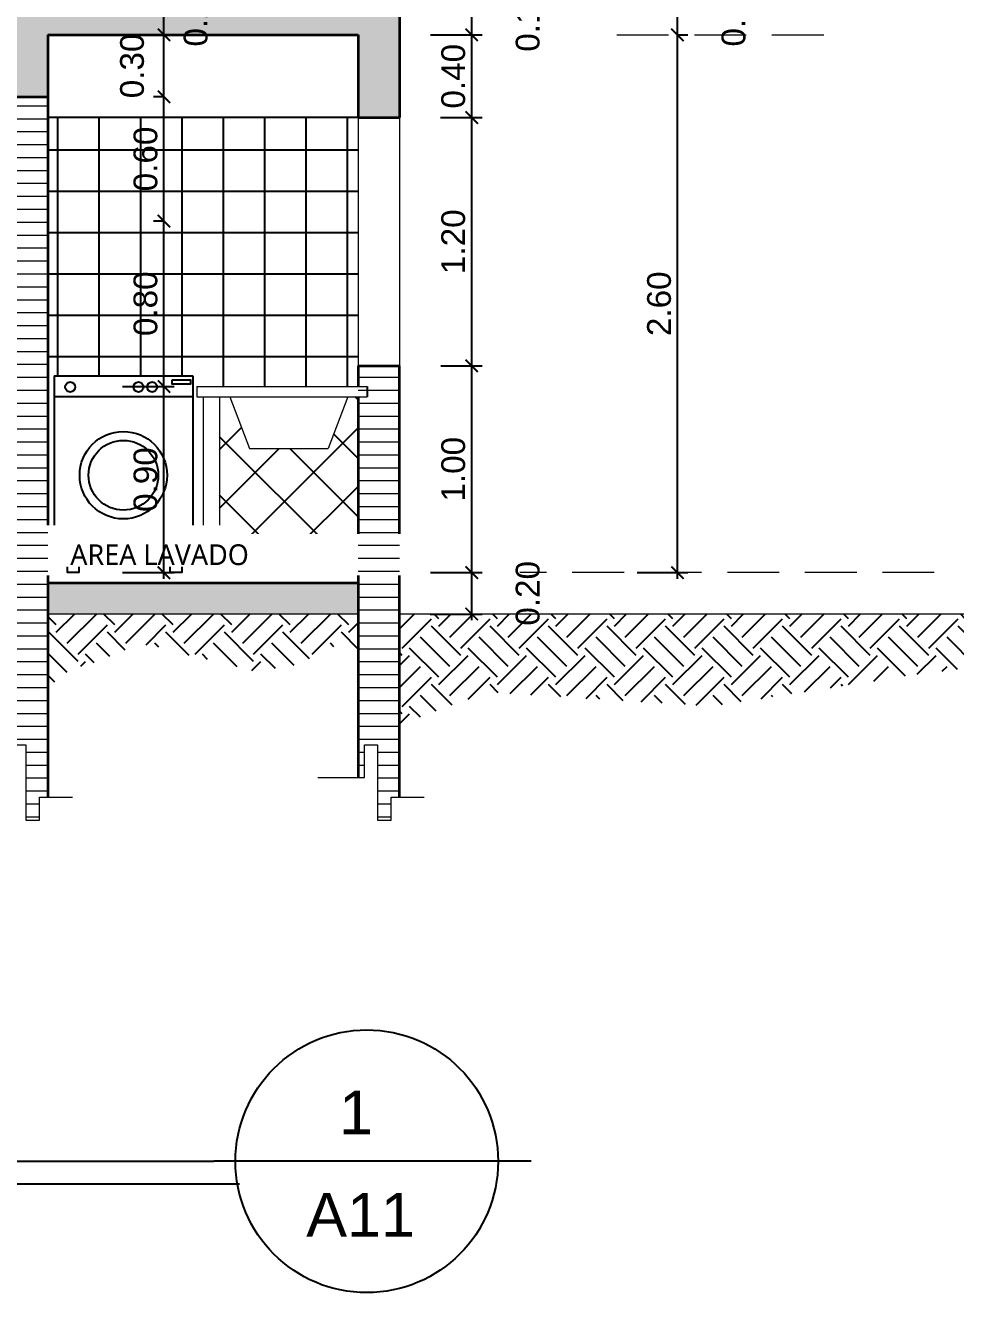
# Model space of a CAD drawing. Header units: feet. Extents: x -417 to 46, y -646 to -218.
# Drawn here: x -80.14 to -75.64, y -593.62 to -587.49 of the extents above; entities that cross this region are included whole.
import ezdxf
from ezdxf.enums import TextEntityAlignment as Align

# ---------------------------------------------------------------- set-up
doc = ezdxf.new("R2010")
doc.units = ezdxf.units.FT
doc.header["$MEASUREMENT"] = 0
doc.linetypes.add('HIDDEN', pattern=[0.375, 0.25, -0.125])
for name, color, linetype, lineweight in [('A-WALL', 4, 'Continuous', 25), ('DIM-COTAS', 1, 'Continuous', 5), ('MB', 2, 'Continuous', 20), ('Piso', 8, 'Continuous', 9), ('TXT', 2, 'Continuous', 9), ('VUELOS', 8, 'HIDDEN', 0)]:
    doc.layers.add(name, color=color, linetype=linetype, lineweight=lineweight)
for name, color, linetype in [('DIM', 10, 'Continuous'), ('ESCALERAS', 2, 'Continuous'), ('RELLENO', 8, 'Continuous'), ('TEXXT', 8, 'Continuous')]:
    doc.layers.add(name, color=color, linetype=linetype)
doc.styles.add('ads', font='trebuc.ttf', dxfattribs={"height": 0.14})
doc.styles.add('DAMIAN', font='arial.ttf', dxfattribs={"height": 0.12})
doc.styles.get("Standard").update_dxf_attribs({"font": 'arial.ttf', "height": 0.115})
doc.dimstyles.new('KEILY', dxfattribs={"dimtxt": 0.115, "dimasz": 0.06, "dimexe": 0.05, "dimexo": 0.2, "dimgap": 0.03, "dimtad": 1, "dimzin": 1, "dimdsep": 46, "dimtxsty": 'Standard', "dimblk": 'ARCHTICK', "dimcen": 2.5, "dimdle": 0.03, "dimclrd": 256, "dimclre": 256, "dimclrt": 7, "dimadec": 0, "dimazin": 0, "dimtfac": 1, "dimtmove": 2, "dimatfit": 3, "dimfxl": 0.2, "dimfxlon": 1, "dimtolj": 1, "dimtzin": 1, "dimarcsym": 0})
pattern_1 = [(180, (-13.97997, -574.69289), (-7e-18, -0.0625), [])]

# ---------------------------------------------------------------- blocks, each defined once
blk = doc.blocks.new('A$C327D3DD7')
at = {"layer": 'ESCALERAS'}
for p, q in [((0, 0.9513, 224.523), (0, 0.0513, 224.523)), ((0, 0.9513, 224.523), (0.6706, 0.9513, 224.523)), ((0.6706, 0.9513, -22.4934), (0.6706, 0.0513, -22.4934)), ((0, 0.8513, 224.523), (0.6706, 0.8513, 224.523)), ((0, 0.0513, 224.523), (0.6706, 0.0513, 224.523))]:
    blk.add_line(p, q, dxfattribs=at)
blk.add_lwpolyline([(0.571, 0.9316), (0.6593, 0.9316), (0.6593, 0.912), (0.571, 0.912)], close=True, dxfattribs=at)
at = {"layer": 'ESCALERAS', "elevation": 224.523}
for points in [[(0.0645, 0.0513), (0.1202, 0.0513), (0.1202, 0), (0.0645, 0)], [(0.5619, 0.0513), (0.6175, 0.0513), (0.6175, 0), (0.5619, 0)]]:
    blk.add_lwpolyline(points, close=True, dxfattribs=at)
at = {"layer": 'ESCALERAS'}
for centre, radius in [((0.0786, 0.8975), 0.0243), ((0.4081, 0.8975), 0.0243), ((0.474, 0.8975), 0.0243), ((0.3353, 0.471, 224.523), 0.2113), ((0.3353, 0.471, 224.523), 0.1686)]:
    blk.add_circle(centre, radius, dxfattribs=at)
blk = doc.blocks.new('_ArchTick')
at = {"layer": 'DIM-COTAS', "color": 0, "const_width": 0.15}
blk.add_lwpolyline([(-0.5, -0.5), (0.5, 0.5)], dxfattribs=at)
blk = doc.blocks.new('*D3069')
at = {"layer": 'Defpoints', "color": 0, "transparency": 16777216}
for p in [(-76.9841, -587.5376), (-76.9841, -587.5376), (-77.3791, -590.1376)]:
    blk.add_point(p, dxfattribs=at)
at = {"layer": 'DIM', "lineweight": -2, "transparency": 16777216}
for p, q in [((-76.9841, -590.1676), (-76.9841, -587.5076)), ((-76.9841, -587.5376), (-76.9341, -587.5376)), ((-77.1791, -590.1376), (-76.9341, -590.1376))]:
    blk.add_line(p, q, dxfattribs=at)
at = {"layer": 'DIM', "lineweight": -2, "transparency": 16777216, "xscale": 0.06, "yscale": 0.06, "zscale": 0.06}
for p, rotation in [((-76.9841, -587.5376), 90), ((-76.9841, -590.1376), 270)]:
    blk.add_blockref('_ArchTick', p, dxfattribs=dict(at, rotation=rotation))
at = {"layer": 'DIM', "color": 7, "transparency": 16777216, "insert": (-77.0728, -588.8376), "char_height": 0.115, "attachment_point": 5, "rotation": 90}
blk.add_mtext('\\A1;2.60', dxfattribs=at)
blk = doc.blocks.new('*D3070')
at = {"layer": 'Defpoints', "color": 0, "transparency": 16777216}
for p in [(-77.0949, -587.3376), (-76.9841, -587.3376), (-76.9841, -587.5376)]:
    blk.add_point(p, dxfattribs=at)
at = {"layer": 'DIM', "lineweight": -2, "transparency": 16777216}
for p, q in [((-76.9841, -587.5676), (-76.9841, -587.3076)), ((-76.9841, -587.3376), (-76.9341, -587.3376)), ((-76.9841, -587.5376), (-76.9341, -587.5376))]:
    blk.add_line(p, q, dxfattribs=at)
at = {"layer": 'DIM', "lineweight": -2, "transparency": 16777216, "xscale": 0.06, "yscale": 0.06, "zscale": 0.06}
for p, rotation in [((-76.9841, -587.3376), 90), ((-76.9841, -587.5376), 270)]:
    blk.add_blockref('_ArchTick', p, dxfattribs=dict(at, rotation=rotation))
at = {"layer": 'DIM', "color": 7, "transparency": 16777216, "insert": (-76.713, -587.4376), "char_height": 0.115, "attachment_point": 5, "rotation": 90}
blk.add_mtext('\\A1;0.20', dxfattribs=at)
blk = doc.blocks.new('*D2838')
at = {"layer": 'Defpoints', "color": 0, "transparency": 16777216}
for p in [(-83.6283, -578.5376, -0.0373), (-72.8847, -578.5376), (-73.14, -590.3376)]:
    blk.add_point(p, dxfattribs=at)
at = {"layer": 'DIM', "lineweight": -2, "transparency": 16777216}
for p, q in [((-72.8847, -590.3676), (-72.8847, -578.5076)), ((-73.0847, -578.5376), (-72.8347, -578.5376)), ((-72.94, -590.3376), (-72.8347, -590.3376))]:
    blk.add_line(p, q, dxfattribs=at)
at = {"layer": 'DIM', "lineweight": -2, "transparency": 16777216, "xscale": 0.06, "yscale": 0.06, "zscale": 0.06}
for p, rotation in [((-72.8847, -578.5376), 90), ((-72.8847, -590.3376), 270)]:
    blk.add_blockref('_ArchTick', p, dxfattribs=dict(at, rotation=rotation))
at = {"layer": 'DIM', "color": 7, "transparency": 16777216, "insert": (-72.9734, -584.4376), "char_height": 0.115, "attachment_point": 5, "rotation": 90}
blk.add_mtext('\\A1;11.80', dxfattribs=at)
blk = doc.blocks.new('*D2815')
at = {"layer": 'Defpoints', "color": 0, "transparency": 16777216}
for p in [(-79.8848, -589.2376), (-79.4673, -589.2376), (-79.8848, -590.1376)]:
    blk.add_point(p, dxfattribs=at)
at = {"layer": 'DIM', "lineweight": -2, "transparency": 16777216}
for p, q in [((-79.6673, -589.2376), (-79.4173, -589.2376)), ((-79.4673, -590.1676), (-79.4673, -589.2076)), ((-79.6673, -590.1376), (-79.4173, -590.1376))]:
    blk.add_line(p, q, dxfattribs=at)
at = {"layer": 'DIM', "lineweight": -2, "transparency": 16777216, "xscale": 0.06, "yscale": 0.06, "zscale": 0.06}
for p, rotation in [((-79.4673, -589.2376), 90), ((-79.4673, -590.1376), 270)]:
    blk.add_blockref('_ArchTick', p, dxfattribs=dict(at, rotation=rotation))
at = {"layer": 'DIM', "color": 7, "transparency": 16777216, "insert": (-79.5561, -589.6876), "char_height": 0.115, "attachment_point": 5, "rotation": 90}
blk.add_mtext('\\A1;0.90', dxfattribs=at)
blk = doc.blocks.new('*D2816')
at = {"layer": 'Defpoints', "color": 0, "transparency": 16777216}
for p in [(-79.4673, -588.4376), (-79.4648, -588.4376, -0.0012), (-79.8848, -589.2376)]:
    blk.add_point(p, dxfattribs=at)
at = {"layer": 'DIM', "lineweight": -2, "transparency": 16777216}
for p, q in [((-79.4674, -588.4376), (-79.5173, -588.4376)), ((-79.4673, -589.2676), (-79.4673, -588.4076)), ((-79.6673, -589.2376), (-79.4173, -589.2376))]:
    blk.add_line(p, q, dxfattribs=at)
at = {"layer": 'DIM', "lineweight": -2, "transparency": 16777216, "xscale": 0.06, "yscale": 0.06, "zscale": 0.06}
for p, rotation in [((-79.4673, -588.4376), 90), ((-79.4673, -589.2376), 270)]:
    blk.add_blockref('_ArchTick', p, dxfattribs=dict(at, rotation=rotation))
at = {"layer": 'DIM', "color": 7, "transparency": 16777216, "insert": (-79.5561, -588.8376), "char_height": 0.115, "attachment_point": 5, "rotation": 90}
blk.add_mtext('\\A1;0.80', dxfattribs=at)
blk = doc.blocks.new('*D2817')
at = {"layer": 'Defpoints', "color": 0, "transparency": 16777216}
for p in [(-79.4673, -587.8376, -0.0012), (-79.4673, -587.8376), (-79.4648, -588.4376, -0.0012)]:
    blk.add_point(p, dxfattribs=at)
at = {"layer": 'DIM', "lineweight": -2, "transparency": 16777216}
for p, q in [((-79.4674, -587.8376), (-79.5173, -587.8376)), ((-79.4673, -588.4676), (-79.4673, -587.8076)), ((-79.4674, -588.4376), (-79.5173, -588.4376))]:
    blk.add_line(p, q, dxfattribs=at)
at = {"layer": 'DIM', "lineweight": -2, "transparency": 16777216, "xscale": 0.06, "yscale": 0.06, "zscale": 0.06}
for p, rotation in [((-79.4673, -587.8376), 90), ((-79.4673, -588.4376), 270)]:
    blk.add_blockref('_ArchTick', p, dxfattribs=dict(at, rotation=rotation))
at = {"layer": 'DIM', "color": 7, "transparency": 16777216, "insert": (-79.5561, -588.1376), "char_height": 0.115, "attachment_point": 5, "rotation": 90}
blk.add_mtext('\\A1;0.60', dxfattribs=at)
blk = doc.blocks.new('*D2818')
at = {"layer": 'Defpoints', "color": 0, "transparency": 16777216}
for p in [(-79.4673, -587.5376), (-79.4673, -587.5376), (-79.4673, -587.8376, -0.0012)]:
    blk.add_point(p, dxfattribs=at)
at = {"layer": 'DIM', "lineweight": -2, "transparency": 16777216}
for p, q in [((-79.4673, -587.8676), (-79.4673, -587.5076)), ((-79.4673, -587.5376), (-79.5173, -587.5376)), ((-79.4674, -587.8376), (-79.5173, -587.8376))]:
    blk.add_line(p, q, dxfattribs=at)
at = {"layer": 'DIM', "lineweight": -2, "transparency": 16777216, "xscale": 0.06, "yscale": 0.06, "zscale": 0.06}
for p, rotation in [((-79.4673, -587.5376), 90), ((-79.4673, -587.8376), 270)]:
    blk.add_blockref('_ArchTick', p, dxfattribs=dict(at, rotation=rotation))
at = {"layer": 'DIM', "color": 7, "transparency": 16777216, "insert": (-79.6211, -587.6876), "char_height": 0.115, "attachment_point": 5, "rotation": 90}
blk.add_mtext('\\A1;0.30', dxfattribs=at)
blk = doc.blocks.new('*D2819')
at = {"layer": 'Defpoints', "color": 0, "transparency": 16777216}
for p in [(-79.5008, -587.3377, 0.0373), (-79.4673, -587.3377), (-79.4673, -587.5376)]:
    blk.add_point(p, dxfattribs=at)
at = {"layer": 'DIM', "lineweight": -2, "transparency": 16777216}
for p, q in [((-79.4673, -587.5676), (-79.4673, -587.3077)), ((-79.463, -587.3377), (-79.4173, -587.3377)), ((-79.4673, -587.5376), (-79.5173, -587.5376))]:
    blk.add_line(p, q, dxfattribs=at)
at = {"layer": 'DIM', "lineweight": -2, "transparency": 16777216, "xscale": 0.06, "yscale": 0.06, "zscale": 0.06}
for p, rotation in [((-79.4673, -587.3377), 90), ((-79.4673, -587.5376), 270)]:
    blk.add_blockref('_ArchTick', p, dxfattribs=dict(at, rotation=rotation))
at = {"layer": 'DIM', "color": 7, "transparency": 16777216, "insert": (-79.3136, -587.4377), "char_height": 0.115, "attachment_point": 5, "rotation": 90}
blk.add_mtext('\\A1;0.20', dxfattribs=at)
blk = doc.blocks.new('*D3043')
at = {"layer": 'Defpoints', "color": 0, "transparency": 16777216}
for p in [(-78.5283, -590.1376, -0.0373), (-77.9793, -590.1376), (-78.5283, -590.3376)]:
    blk.add_point(p, dxfattribs=at)
at = {"layer": 'DIM', "lineweight": -2, "transparency": 16777216}
for p, q in [((-78.1788, -590.1376), (-77.9293, -590.1376)), ((-77.9793, -590.3676), (-77.9793, -590.1076)), ((-78.1793, -590.3376), (-77.9293, -590.3376))]:
    blk.add_line(p, q, dxfattribs=at)
at = {"layer": 'DIM', "lineweight": -2, "transparency": 16777216, "xscale": 0.06, "yscale": 0.06, "zscale": 0.06}
for p, rotation in [((-77.9793, -590.1376), 90), ((-77.9793, -590.3376), 270)]:
    blk.add_blockref('_ArchTick', p, dxfattribs=dict(at, rotation=rotation))
at = {"layer": 'DIM', "color": 7, "transparency": 16777216, "insert": (-77.7081, -590.2376), "char_height": 0.115, "attachment_point": 5, "rotation": 90}
blk.add_mtext('\\A1;0.20', dxfattribs=at)
blk = doc.blocks.new('*D3044')
at = {"layer": 'Defpoints', "color": 0, "transparency": 16777216}
for p in [(-78.3283, -589.1376, -0.0373), (-77.9793, -589.1376), (-78.5283, -590.1376, -0.0373)]:
    blk.add_point(p, dxfattribs=at)
at = {"layer": 'DIM', "lineweight": -2, "transparency": 16777216}
for p, q in [((-77.9793, -590.1676), (-77.9793, -589.1076)), ((-78.1292, -589.1376), (-77.9293, -589.1376)), ((-78.1788, -590.1376), (-77.9293, -590.1376))]:
    blk.add_line(p, q, dxfattribs=at)
at = {"layer": 'DIM', "lineweight": -2, "transparency": 16777216, "xscale": 0.06, "yscale": 0.06, "zscale": 0.06}
for p, rotation in [((-77.9793, -589.1376), 90), ((-77.9793, -590.1376), 270)]:
    blk.add_blockref('_ArchTick', p, dxfattribs=dict(at, rotation=rotation))
at = {"layer": 'DIM', "color": 7, "transparency": 16777216, "insert": (-78.068, -589.6376), "char_height": 0.115, "attachment_point": 5, "rotation": 90}
blk.add_mtext('\\A1;1.00', dxfattribs=at)
blk = doc.blocks.new('*D3045')
at = {"layer": 'Defpoints', "color": 0, "transparency": 16777216}
for p in [(-78.3286, -587.9376, -0.0387), (-77.9793, -587.9376), (-78.3283, -589.1376, -0.0373)]:
    blk.add_point(p, dxfattribs=at)
at = {"layer": 'DIM', "lineweight": -2, "transparency": 16777216}
for p, q in [((-78.1295, -587.9376), (-77.9293, -587.9376)), ((-77.9793, -589.1676), (-77.9793, -587.9076)), ((-78.1292, -589.1376), (-77.9293, -589.1376))]:
    blk.add_line(p, q, dxfattribs=at)
at = {"layer": 'DIM', "lineweight": -2, "transparency": 16777216, "xscale": 0.06, "yscale": 0.06, "zscale": 0.06}
for p, rotation in [((-77.9793, -587.9376), 90), ((-77.9793, -589.1376), 270)]:
    blk.add_blockref('_ArchTick', p, dxfattribs=dict(at, rotation=rotation))
at = {"layer": 'DIM', "color": 7, "transparency": 16777216, "insert": (-78.068, -588.5376), "char_height": 0.115, "attachment_point": 5, "rotation": 90}
blk.add_mtext('\\A1;1.20', dxfattribs=at)
blk = doc.blocks.new('*D3046')
at = {"layer": 'Defpoints', "color": 0, "transparency": 16777216}
for p in [(-78.5283, -587.5376, -0.0373), (-77.9793, -587.5376), (-78.3286, -587.9376, -0.0387)]:
    blk.add_point(p, dxfattribs=at)
at = {"layer": 'DIM', "lineweight": -2, "transparency": 16777216}
for p, q in [((-77.9793, -587.9676), (-77.9793, -587.5076)), ((-78.1788, -587.5376), (-77.9293, -587.5376)), ((-78.1295, -587.9376), (-77.9293, -587.9376))]:
    blk.add_line(p, q, dxfattribs=at)
at = {"layer": 'DIM', "lineweight": -2, "transparency": 16777216, "xscale": 0.06, "yscale": 0.06, "zscale": 0.06}
for p, rotation in [((-77.9793, -587.5376), 90), ((-77.9793, -587.9376), 270)]:
    blk.add_blockref('_ArchTick', p, dxfattribs=dict(at, rotation=rotation))
at = {"layer": 'DIM', "color": 7, "transparency": 16777216, "insert": (-78.068, -587.7376), "char_height": 0.115, "attachment_point": 5, "rotation": 90}
blk.add_mtext('\\A1;0.40', dxfattribs=at)
blk = doc.blocks.new('*D3047')
at = {"layer": 'Defpoints', "color": 0, "transparency": 16777216}
for p in [(-78.5283, -587.3876), (-77.9793, -587.3876), (-78.5283, -587.5376, -0.0373)]:
    blk.add_point(p, dxfattribs=at)
at = {"layer": 'DIM', "lineweight": -2, "transparency": 16777216}
for p, q in [((-78.1793, -587.3876), (-77.9293, -587.3876)), ((-77.9793, -587.5676), (-77.9793, -587.3576)), ((-78.1788, -587.5376), (-77.9293, -587.5376))]:
    blk.add_line(p, q, dxfattribs=at)
at = {"layer": 'DIM', "lineweight": -2, "transparency": 16777216, "xscale": 0.06, "yscale": 0.06, "zscale": 0.06}
for p, rotation in [((-77.9793, -587.3876), 90), ((-77.9793, -587.5376), 270)]:
    blk.add_blockref('_ArchTick', p, dxfattribs=dict(at, rotation=rotation))
at = {"layer": 'DIM', "color": 7, "transparency": 16777216, "insert": (-77.7081, -587.4626), "char_height": 0.115, "attachment_point": 5, "rotation": 90}
blk.add_mtext('\\A1;0.15', dxfattribs=at)

msp = doc.modelspace()

# ---------------------------------------------------------------- hatches: boundary and pattern name
at = {"layer": 'Piso'}
h = msp.add_hatch(dxfattribs=at)
h.set_pattern_fill('AR-CONC', color=256, scale=0.02)
h.set_pattern_definition([(50, (-13.97997, -574.69289), (0.14345204, -0.01255043), [0.015, -0.165]), (355, (-13.97997, -574.69289), (-0.02775027, 0.15043843), [0.012, -0.132]), (100.45144, (-13.96802, -574.69393), (0.11570177, 0.137888), [0.01274804, -0.14022842]), (46.1842, (-13.97997, -574.65289), (0.21344827, -0.03310386), [0.0225, -0.2475]), (96.63564, (-13.96219, -574.65565), (0.1869324, 0.1948237), [0.0191221, -0.21034275]), (351.18416, (-13.97997, -574.65289), (0.1869324, 0.1948237), [0.018, -0.198]), (21, (-13.95997, -574.66289), (0.11938141, -0.08052378), [0.015, -0.165]), (326, (-13.95997, -574.66289), (0.04866307, 0.14503), [0.012, -0.132]), (71.45144, (-13.95002, -574.6696), (0.16804448, 0.06450623), [0.01274804, -0.14022842]), (37.5, (-13.97997, -574.69289), (0.00243197, 0.06657877), [0, -0.1304, 0, -0.134, 0, -0.1325]), (7.5, (-13.97997, -574.69289), (0.05261391, 0.07888234), [0, -0.0764, 0, -0.1274, 0, -0.0505]), (327.5, (-14.02457, -574.69289), (0.106764487, -0.004510974), [0, -0.05, 0, -0.156, 0, -0.207]), (317.5, (-14.04457, -574.69289), (0.11663723, 0.020021), [0, -0.065, 0, -0.1036, 0, -0.147])])
edge = h.paths.add_edge_path()
edge.add_line((-78.3283, -587.9376), (-78.3283, -587.3876))
edge.add_line((-78.3283, -587.3876), (-83.8283, -587.3881))
edge.add_line((-83.8283, -587.3881), (-83.8281, -587.8378))
edge.add_line((-83.8281, -587.8378), (-83.6298, -587.8376))
edge.add_line((-83.6298, -587.8376), (-83.6298, -587.5376))
edge.add_line((-83.6298, -587.5376), (-80.2283, -587.5376))
edge.add_line((-80.2283, -587.5376), (-80.2335, -587.8376))
edge.add_line((-80.2335, -587.8376), (-80.0283, -587.8376))
edge.add_line((-80.0283, -587.8376), (-80.0283, -587.5376))
edge.add_line((-80.0283, -587.5376), (-78.5283, -587.5376))
edge.add_line((-78.5283, -587.5376), (-78.5283, -587.9376))
edge.add_line((-78.5283, -587.9376), (-78.3286, -587.9376))
h = msp.add_hatch(dxfattribs=at)
h.set_pattern_fill('AR-SAND', color=256, scale=0.02, angle=135)
h.set_pattern_definition([(172.5, (-13.979972, -574.692888), (-0.026358542, -0.028140264), [0, -0.0304, 0, -0.034, 0, -0.0325]), (142.5, (-13.97997, -574.69289), (-0.064939595, -0.01488275), [0, -0.0164, 0, -0.0274, 0, -0.0105]), (102.5, (-13.962578, -574.710282), (-0.044120648, 0.043960585), [0, -0.01, 0, -0.036, 0, -0.047]), (92.5, (-13.96258, -574.71028), (-0.054925257, 0.030100843), [0, -0.005, 0, -0.0236, 0, -0.027])])
h.paths.add_polyline_path([(-80.0283, -590.1876), (-80.0283, -590.3376), (-78.5283, -590.3376), (-78.5283, -590.1876)])
h.paths.add_polyline_path([(-83.8283, -590.3376), (-83.8283, -590.1876), (-89.4283, -590.1876), (-89.4283, -590.3376)])
h.paths.add_polyline_path([(-83.6283, -590.1876), (-83.6283, -590.3376), (-80.2283, -590.3376), (-80.2283, -590.1876)])
at = {"layer": 'RELLENO'}
h = msp.add_hatch(dxfattribs=at)
h.set_pattern_fill('NET', color=256, scale=1.6)
h.set_pattern_definition([(0, (-13.97997, -574.69289), (0, 0.2), []), (90, (-13.97997, -574.69289), (-0.2, 1e-17), [])])
h.paths.add_polyline_path([(-80.0283, -589.1863), (-79.3282, -589.1863), (-79.3282, -589.2376), (-78.5283, -589.2376), (-78.5286, -587.9376), (-80.0283, -587.9376)])
h = msp.add_hatch(dxfattribs=at)
h.set_pattern_fill('NET', color=256, scale=1.6, angle=45)
h.set_pattern_definition([(45, (122.35748, -355.74223), (-0.14142136, 0.14142136), []), (135, (122.35748, -355.74223), (-0.14142136, -0.14142136), [])])
h.paths.add_polyline_path([(-78.5283, -589.2876), (-78.5783, -589.2876), (-78.674, -589.5376), (-79.0243, -589.5376), (-79.1991, -589.2876), (-79.1991, -590.0376), (-78.5283, -590.0376)])
h = msp.add_hatch(dxfattribs=at)
h.set_pattern_fill('EARTH', color=256, scale=0.8, angle=45)
h.set_pattern_definition([(45, (-13.97997, -574.69289), (0, 0.2828427), [0.2, -0.2]), (45, (-14.033, -574.63985), (0, 0.2828427), [0.2, -0.2]), (45, (-14.08604, -574.58682), (0, 0.2828427), [0.2, -0.2]), (135, (-14.08604, -574.55147), (-0.2828427, 3e-17), [0.2, -0.2]), (135, (-14.033, -574.49843), (-0.2828427, 3e-17), [0.2, -0.2]), (135, (-13.97997, -574.4454), (-0.2828427, 3e-17), [0.2, -0.2])])
h.paths.add_polyline_path([(-89.4283, -590.3374), (-89.4283, -590.7761), (-89.3333, -590.694), (-89.2938, -590.6599), (-89.2565, -590.6551), (-89.195, -590.6674), (-89.1438, -590.6848), (-89.0865, -590.7022), (-88.9728, -590.7022), (-88.9246, -590.6899), (-88.8621, -590.6561), (-88.8078, -590.6203), (-88.7536, -590.5927), (-88.7044, -590.5681), (-88.6696, -590.562), (-88.6255, -590.5763), (-88.5805, -590.6009), (-88.5395, -590.6254), (-88.4591, -590.6694), (-88.3833, -590.696), (-88.2255, -590.695), (-88.1497, -590.6541), (-88.0545, -590.5916), (-88.0289, -590.5752), (-87.9815, -590.5691), (-87.8688, -590.5967), (-87.8145, -590.6254), (-87.7766, -590.6449), (-87.7326, -590.6725), (-87.6885, -590.6971), (-87.5871, -590.7134), (-87.5144, -590.6797), (-87.4768, -590.6622), (-87.4014, -590.6336), (-87.3317, -590.6295), (-87.2641, -590.6438), (-87.1975, -590.6674), (-87.1822, -590.6797), (-87.1283, -590.7196), (-87.1283, -590.3376)])
h.paths.add_polyline_path([(-86.9783, -590.3376), (-86.9783, -590.7313), (-86.8581, -590.635), (-86.8074, -590.5944), (-86.7473, -590.5784), (-86.7171, -590.5887), (-86.6669, -590.6144), (-86.645, -590.6344), (-86.6141, -590.6601), (-86.5915, -590.6742), (-86.5568, -590.6858), (-86.5479, -590.6888), (-86.4638, -590.6941), (-86.3685, -590.6658), (-86.3267, -590.6259), (-86.2868, -590.5802), (-86.2578, -590.5609), (-86.225, -590.5442), (-86.1954, -590.5384), (-86.1699, -590.5397), (-86.0739, -590.5912), (-85.9542, -590.6909), (-85.9143, -590.7005), (-85.7598, -590.6658), (-85.6709, -590.579), (-85.6325, -590.5609), (-85.5167, -590.5351), (-85.4256, -590.5149), (-85.2602, -590.5358), (-85.2055, -590.5641), (-85.1701, -590.5854), (-85.1081, -590.6226), (-85.0703, -590.6722), (-84.9686, -590.6716), (-84.8656, -590.6201), (-84.7552, -590.5687), (-84.6413, -590.5616), (-84.5744, -590.5674), (-84.4855, -590.586), (-84.4157, -590.5847), (-84.2889, -590.6111), (-84.231, -590.6503), (-84.1601, -590.6619), (-84.0784, -590.6523), (-84.0559, -590.6349), (-84.0071, -590.6079), (-83.9369, -590.6021), (-83.8771, -590.6188), (-83.8404, -590.6902), (-83.8283, -590.7198), (-83.8283, -590.3376)])
h.paths.add_polyline_path([(-83.6283, -590.3376), (-83.6283, -590.7212), (-83.5142, -590.6433), (-83.4355, -590.6154), (-83.3486, -590.5792), (-83.2513, -590.5492), (-83.1933, -590.542), (-83.1033, -590.5616), (-82.9687, -590.6164), (-82.9221, -590.6402), (-82.8823, -590.6606), (-82.7405, -590.6959), (-82.6225, -590.6794), (-82.4393, -590.607), (-82.3001, -590.5418), (-82.1563, -590.5077), (-82.0507, -590.5067), (-81.9482, -590.547), (-81.8106, -590.6163), (-81.7029, -590.6422), (-81.6201, -590.6598), (-81.56, -590.6339), (-81.4937, -590.6122), (-81.3962, -590.5739), (-81.3413, -590.5511), (-81.3015, -590.5262), (-81.1678, -590.5262), (-81.1119, -590.5355), (-81.0072, -590.607), (-80.9219, -590.6609), (-80.782, -590.6392), (-80.7042, -590.6271), (-80.6286, -590.6278), (-80.5354, -590.6268), (-80.4969, -590.6015), (-80.4522, -590.6164), (-80.4113, -590.6274), (-80.3594, -590.6592), (-80.3218, -590.6767), (-80.2283, -590.7071), (-80.2283, -590.3376)])
h.paths.add_polyline_path([(-80.0283, -590.3376), (-80.0283, -590.6919), (-79.896, -590.5963), (-79.8051, -590.5733), (-79.6913, -590.5274), (-79.6213, -590.4992), (-79.5461, -590.4846), (-79.4573, -590.5055), (-79.3842, -590.5284), (-79.3225, -590.5441), (-79.2699, -590.5534), (-79.131, -590.5889), (-79.0433, -590.6108), (-78.9231, -590.6014), (-78.8615, -590.5909), (-78.8226, -590.5843), (-78.6596, -590.5022), (-78.6334, -590.4907), (-78.577, -590.5095), (-78.5283, -590.5617), (-78.5283, -590.3376)])
h = msp.add_hatch(dxfattribs=at)
h.set_pattern_fill('EARTH', color=256, scale=0.8, angle=45)
h.set_pattern_definition([(45, (73.57153, -355.74297), (3e-17, 0.28284271), [0.2, -0.2]), (45, (73.5185, -355.68994), (3e-17, 0.28284271), [0.2, -0.2]), (45, (73.46547, -355.6369), (3e-17, 0.28284271), [0.2, -0.2]), (135, (73.46547, -355.60155), (-0.28284271, 6e-17), [0.2, -0.2]), (135, (73.5185, -355.54852), (-0.28284271, 6e-17), [0.2, -0.2]), (135, (73.57153, -355.49548), (-0.28284271, 6e-17), [0.2, -0.2])])
h.paths.add_polyline_path([(-78.3281, -590.3384), (-78.3281, -590.8752), (-77.9078, -590.7153), (-76.811, -590.7838), (-75.7942, -590.624), (-75.4971, -590.5898), (-74.8688, -590.6468), (-74.4003, -590.5783), (-73.8519, -590.3384)])

# ---------------------------------------------------------------- linework, layer by layer
at = {"layer": 'A-WALL', "lineweight": 35}
for p, q in [((-78.3283, -587.3876), (-78.3286, -587.9376, -0.0387)), ((-80.0283, -587.5376), (-78.5283, -587.5376)), ((-80.2283, -587.8376, -0.0244), (-80.0283, -587.8376, -0.0258)), ((-78.5283, -587.9376, -0.0373), (-78.3283, -587.9376, -0.0387)), ((-78.5283, -589.1376, -0.0373), (-78.3283, -589.1376, -0.0373)), ((-80.0283, -590.1876), (-78.5283, -590.1876)), ((-80.0283, -590.1876, -0.0014), (-78.9756, -590.1876, -0.0014))]:
    msp.add_line(p, q, dxfattribs=at)
at = {"layer": 'A-WALL', "lineweight": 35, "extrusion": (8.94772e-16, 2.36659e-12, -1)}
msp.add_line((-80.0283, -587.5376, -0.0373), (-80.0283, -591.2239, -0.0373), dxfattribs=at)
at = {"layer": 'A-WALL', "lineweight": 35, "extrusion": (8.94772e-16, 2.36783e-12, -1)}
for p, q in [((-78.5283, -587.5376, -0.0373), (-78.5283, -587.9376, -0.0373)), ((-78.5283, -589.1376, -0.0373), (-78.5283, -589.2376, -0.0373)), ((-78.3283, -591.2239, -0.0373), (-78.3283, -589.1376, -0.0373)), ((-78.5283, -589.2876, -0.0373), (-78.5283, -591.1277, -0.0373))]:
    msp.add_line(p, q, dxfattribs=at)
at = {"layer": 'ESCALERAS'}
msp.add_line((-78.4852, -589.2376, -0.0373), (-78.4852, -589.2876, -0.0373), dxfattribs=at)
at = {"layer": 'MB'}
for p, q in [((-78.5283, -587.9376, -0.0373), (-78.5283, -589.1376, -0.0373)), ((-78.3283, -587.9376, -0.0387), (-78.3283, -589.1376, -0.0373)), ((-79.3085, -589.2376, -0.0373), (-78.4852, -589.2376, -0.0373)), ((-79.3085, -589.2376, -0.0373), (-79.3085, -589.2876, -0.0373)), ((-79.3085, -589.2876, -0.0373), (-78.4852, -589.2876, -0.0373)), ((-79.2784, -589.2876, -0.0373), (-79.2784, -590.1376, -0.0373)), ((-79.1991, -589.2876), (-79.1991, -590.1376)), ((-79.1491, -589.2876, -0.0373), (-79.0534, -589.5376)), ((-78.5783, -589.2876, -0.0373), (-78.674, -589.5376)), ((-78.5283, -589.2876, -0.0373), (-78.5283, -590.0376, -0.0373)), ((-79.0534, -589.5376), (-78.674, -589.5376)), ((-79.1784, -590.0376, -0.0373), (-78.5283, -590.0376, -0.0373)), ((-78.5283, -590.1376, -0.0373), (-80.0283, -590.1376)), ((-78.5283, -590.3376), (-80.0283, -590.3376)), ((-69.8166, -590.3376), (-78.3283, -590.3376))]:
    msp.add_line(p, q, dxfattribs=at)
at = {"layer": 'MB', "elevation": -0.0373}
for points in [[(-80.4234, -591.1277), (-80.1982, -591.1277), (-80.1982, -590.9694), (-80.1349, -590.9694), (-80.1349, -591.3341), (-80.0687, -591.3341), (-80.0687, -591.2239), (-79.9092, -591.2239)], [(-78.7234, -591.1277), (-78.4982, -591.1277), (-78.4982, -590.9694), (-78.4349, -590.9694), (-78.4349, -591.3341), (-78.3687, -591.3341), (-78.3687, -591.2239), (-78.2092, -591.2239)]]:
    msp.add_lwpolyline(points, dxfattribs=at)
at = {"layer": 'RELLENO'}
msp.add_line((-78.5283, -587.9376, -0.0373), (-80.0283, -587.9376, -0.0373), dxfattribs=at)
at = {"layer": 'TEXXT', "color": 4}
for p in [(-89.4015, -592.9836), (-77.6921, -592.9836)]:
    msp.add_line(p, (-79.2263, -592.9836), dxfattribs=at)
at = {"layer": 'TEXXT', "color": 3}
msp.add_line((-89.4015, -593.0927), (-79.1026, -593.0927), dxfattribs=at)
at = {"layer": 'TEXXT', "color": 4}
msp.add_circle((-78.4865, -592.9836), 0.635, dxfattribs=at)
at = {"layer": 'VUELOS'}
for p, q in [((-77.2773, -587.5376), (-76.2108, -587.5376)), ((-75.7428, -590.1376), (-77.7459, -590.1376))]:
    msp.add_line(p, q, dxfattribs=at)

# ---------------------------------------------------------------- texts
at = {"layer": 'TEXXT', "style": 'DAMIAN'}
for s, height, p in [('1', 0.2113, (-78.5383, -592.8526)), ('A11', 0.21134, (-78.5165, -593.3476))]:
    msp.add_text(s, height=height, dxfattribs=at).set_placement(p, align=Align.CENTER)

# ---------------------------------------------------------------- dimensions: what is measured, and where the dimension line sits
at = {"layer": 'DIM'}
for base, p1, p2, picture, middle in [((-79.4673, -587.3377), (-79.4673, -587.5376), (-79.5008, -587.3377, 0.0373), '*D2819', (-79.3136, -587.4377)), ((-76.9841, -587.3376), (-76.9841, -587.5376), (-77.0949, -587.3376), '*D3070', (-76.713, -587.4376)), ((-77.9793, -587.3876), (-78.5283, -587.5376, -0.0373), (-78.5283, -587.3876), '*D3047', (-77.7081, -587.4626)), ((-79.4673, -587.5376), (-79.4673, -587.8376, -0.0012), (-79.4673, -587.5376), '*D2818', (-79.6211, -587.6876)), ((-77.9793, -587.5376), (-78.3286, -587.9376, -0.0387), (-78.5283, -587.5376, -0.0373), '*D3046', (-78.068, -587.7376)), ((-76.9841, -587.5376), (-77.3791, -590.1376), (-76.9841, -587.5376), '*D3069', (-77.0728, -588.8376)), ((-79.4673, -587.8376), (-79.4648, -588.4376, -0.0012), (-79.4673, -587.8376, -0.0012), '*D2817', (-79.5561, -588.1376)), ((-77.9793, -587.9376), (-78.3283, -589.1376, -0.0373), (-78.3286, -587.9376, -0.0387), '*D3045', (-78.068, -588.5376)), ((-79.4673, -588.4376), (-79.8848, -589.2376), (-79.4648, -588.4376, -0.0012), '*D2816', (-79.5561, -588.8376))]:
    dim = msp.add_linear_dim(base=base, p1=p1, p2=p2, angle=90, dimstyle='KEILY', dxfattribs=at)
    dim.commit()
    dim.dimension.update_dxf_attribs({"geometry": picture, "text_midpoint": middle})

# ---------------------------------------------------------------- next in the draw order: texts
at = {"layer": 'TXT', "insert": (-79.4886, -590.0009), "char_height": 0.1, "width": 2.688, "attachment_point": 2, "style": 'ads', "bg_fill": 2}
msp.add_mtext('AREA LAVADO', dxfattribs=at)

# ---------------------------------------------------------------- next in the draw order: hatches: boundary and pattern name
at = {"layer": 'Piso'}
h = msp.add_hatch(dxfattribs=at)
h.set_pattern_fill('ANSI31', color=256, scale=0.5, angle=135)
h.set_pattern_definition(pattern_1)
h.paths.add_polyline_path([(-78.5283, -589.1376), (-78.5283, -591.1277), (-78.4982, -591.1277), (-78.4982, -590.9694), (-78.4349, -590.9694), (-78.4349, -591.3341), (-78.3687, -591.3341), (-78.3687, -591.2239), (-78.3283, -591.2239), (-78.3283, -589.1376)])

# ---------------------------------------------------------------- next in the draw order: block references
at = {"layer": 'ESCALERAS'}
msp.add_blockref('A$C327D3DD7', (-79.9988, -590.1376, -224.5244), dxfattribs=at)

# ---------------------------------------------------------------- next in the draw order: dimensions: what is measured, and where the dimension line sits
at = {"layer": 'DIM'}
for base, p1, p2, picture, middle in [((-77.9793, -589.1376), (-78.5283, -590.1376, -0.0373), (-78.3283, -589.1376, -0.0373), '*D3044', (-78.068, -589.6376)), ((-77.9793, -590.1376), (-78.5283, -590.3376), (-78.5283, -590.1376, -0.0373), '*D3043', (-77.7081, -590.2376))]:
    dim = msp.add_linear_dim(base=base, p1=p1, p2=p2, angle=90, dimstyle='KEILY', dxfattribs=at)
    dim.commit()
    dim.dimension.update_dxf_attribs({"geometry": picture, "text_midpoint": middle})

# ---------------------------------------------------------------- next in the draw order: texts
at = {"layer": 'TXT', "insert": (-80.5342, -589.9587, -0.0287), "char_height": 0.1, "width": 2.688, "attachment_point": 2, "style": 'ads', "bg_fill": 2}
msp.add_mtext('COCINA', dxfattribs=at)

# ---------------------------------------------------------------- next in the draw order: hatches: boundary and pattern name
at = {"layer": 'Piso'}
h = msp.add_hatch(dxfattribs=at)
h.set_pattern_fill('ANSI31', color=256, scale=0.5, angle=135)
h.set_pattern_definition(pattern_1)
h.paths.add_polyline_path([(-80.2282, -587.8376), (-80.2283, -591.1277), (-80.1982, -591.1277), (-80.1982, -590.9694), (-80.1349, -590.9694), (-80.1349, -591.3341), (-80.0687, -591.3341), (-80.0687, -591.2239), (-80.0283, -591.2239), (-80.0282, -587.8376)])

# ---------------------------------------------------------------- next in the draw order: dimensions: what is measured, and where the dimension line sits
at = {"layer": 'DIM'}
for base, p1, p2, picture, middle in [((-72.8847, -578.5376), (-73.14, -590.3376), (-83.6283, -578.5376, -0.0373), '*D2838', (-72.9734, -584.4376)), ((-79.4673, -589.2376), (-79.8848, -590.1376), (-79.8848, -589.2376), '*D2815', (-79.5561, -589.6876))]:
    dim = msp.add_linear_dim(base=base, p1=p1, p2=p2, angle=90, dimstyle='KEILY', dxfattribs=at)
    dim.commit()
    dim.dimension.update_dxf_attribs({"geometry": picture, "text_midpoint": middle})

doc.saveas('drawing.dxf')
